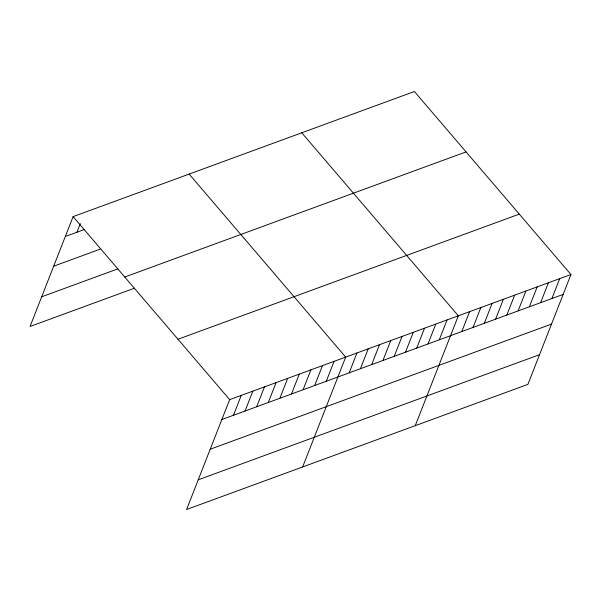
<?xml version="1.0" encoding="UTF-8"?>
<svg xmlns="http://www.w3.org/2000/svg" width="601" height="601" viewBox="0 0 601 601"><rect width="100%" height="100%" fill="white"/><g stroke="black" fill="none" stroke-linecap="round" stroke-linejoin="round"><path stroke-width="0.9" d="M570.95 274.514L229.65 399.642L186.603 509.498L527.903 384.37L570.95 274.514L414.397 91.502L73.097 216.63L30.05 326.486L134.489 288.195M76.913 232.256L80.301 223.617M233.466 415.268L241.256 395.39M245.065 411.016L252.856 391.138M256.672 406.764L264.463 386.879M268.279 402.505L276.069 382.627M279.878 398.253L287.669 378.375M291.485 394.001L299.275 374.115M303.092 389.741L310.882 369.863M314.691 385.489L322.482 365.611M326.298 381.237L334.088 361.351M302.641 466.954L345.695 357.099L189.142 174.087M349.166 372.853L356.956 352.975M360.427 368.721L368.218 348.843M371.688 364.597L379.479 344.711M382.95 360.465L390.74 340.587M394.218 356.333L402.009 336.455M405.48 352.209L413.27 332.323M416.741 348.077L424.531 328.199M428.002 343.945L435.793 324.067M439.271 339.82L447.061 319.935M415.268 425.658L458.323 315.81L301.77 132.798M461.793 331.557L469.584 311.679M473.055 327.432L480.845 307.547M484.316 323.3L492.106 303.422M495.585 319.169L503.375 299.29M506.846 315.044L514.636 295.159M518.107 310.912L525.898 291.034M529.368 306.78L537.159 286.902M540.63 302.656L548.428 282.77M551.898 298.524L559.689 278.646M65.306 236.516L84.373 229.522M53.677 266.205L100.089 249.19M41.687 296.796L117.939 268.835M124.76 277.023L466.06 151.895M177.986 339.249L519.287 214.121M221.859 419.528L563.16 294.4M210.222 449.217L551.523 324.089M198.232 479.808L539.533 354.68M73.097 216.63L229.65 399.642"/></g></svg>
